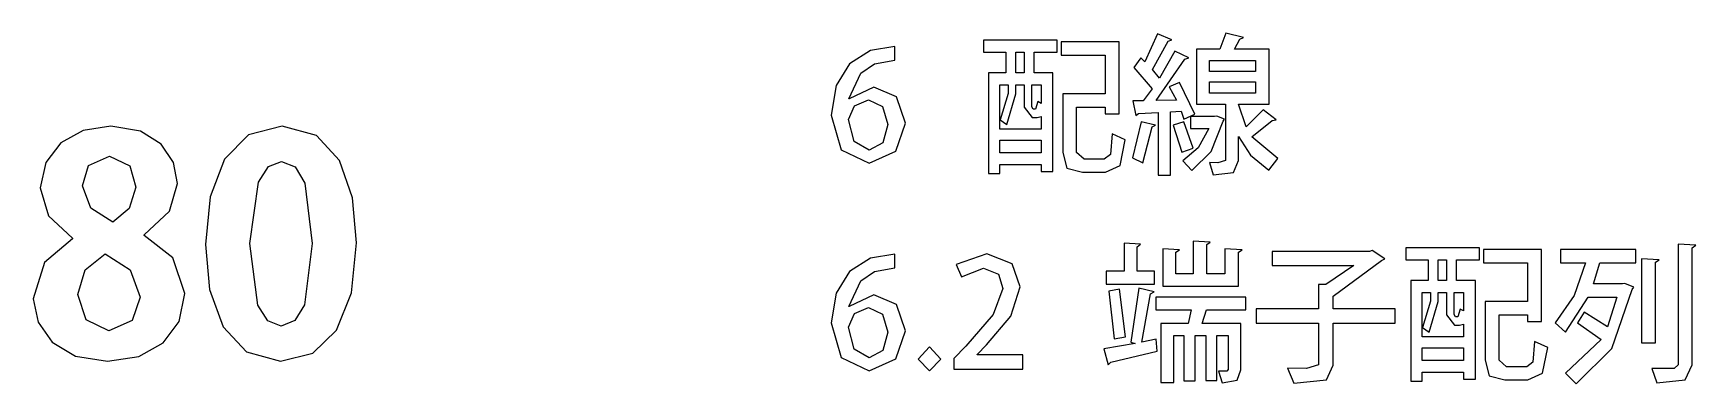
# Model space of a CAD drawing. Extents: x 11 to 192, y 10 to 277.
# Drawn here: x 10.68 to 41.74, y 9.73 to 16.27 of the extents above; entities that cross this region are included whole.
import ezdxf

# ---------------------------------------------------------------- set-up
doc = ezdxf.new("R2010")
doc.units = 0

msp = doc.modelspace()

# ---------------------------------------------------------------- linework, layer by layer
at = {"layer": '1'}
for p, q in [((31.68284, 16.256928), (31.447196, 15.73603)), ((31.955691, 16.145307), (31.68284, 16.256928)), ((32.960279, 16.265196), (32.848658, 15.971675)), ((33.291007, 16.186648), (32.960279, 16.265196)), ((33.220727, 16.153575), (33.291007, 16.186648)), ((26.321939, 15.943253), (25.927132, 15.694689)), ((26.778758, 16.021284), (26.321939, 15.943253)), ((26.778758, 15.764969), (26.778758, 16.021284)), ((29.810091, 16.137039), (28.433433, 16.137039)), ((28.433433, 16.137039), (28.433433, 15.913797)), ((28.433433, 15.913797), (28.850978, 15.913797)), ((28.850978, 15.913797), (28.850978, 15.525191)), ((29.037013, 15.525191), (29.037013, 15.913797)), ((29.037013, 15.913797), (29.194109, 15.913797)), ((29.194109, 15.913797), (29.194109, 15.525191)), ((29.380144, 15.525191), (29.380144, 15.913797)), ((29.380144, 15.913797), (29.810091, 15.913797)), ((29.810091, 15.913797), (29.810091, 16.137039)), ((30.96764, 16.1081), (29.884504, 16.1081)), ((29.884504, 16.1081), (29.884504, 15.860054)), ((29.884504, 15.860054), (30.707191, 15.860054)), ((30.707191, 15.860054), (30.707191, 15.136585)), ((30.96764, 14.764516), (30.96764, 16.1081)), ((31.59189, 15.587203), (31.885411, 16.120502)), ((32.009435, 15.930333), (31.720047, 15.430106)), ((31.885411, 16.120502), (31.955691, 16.145307)), ((32.269883, 15.810444), (32.009435, 15.930333)), ((32.848658, 15.971675), (32.414577, 15.971675)), ((32.414577, 15.971675), (32.414577, 14.942282)), ((33.121509, 15.971675), (33.220727, 16.153575)), ((33.770564, 15.971675), (33.121509, 15.971675)), ((33.770564, 14.942282), (33.770564, 15.971675)), ((25.927132, 15.694689), (25.681669, 15.289547)), ((26.139005, 15.519507), (26.397257, 15.695529)), ((26.397257, 15.695529), (26.778758, 15.764969)), ((31.372782, 15.80631), (31.240491, 15.628544)), ((31.240491, 15.628544), (31.583622, 15.227536)), ((31.447196, 15.73603), (31.372782, 15.80631)), ((31.720047, 15.430106), (31.59189, 15.587203)), ((31.66217, 15.012562), (32.195469, 15.781506)), ((32.195469, 15.781506), (32.269883, 15.810444)), ((32.658489, 15.55413), (32.658489, 15.760835)), ((32.658489, 15.760835), (33.518383, 15.760835)), ((33.518383, 15.55413), (32.658489, 15.55413)), ((33.518383, 15.760835), (33.518383, 15.55413)), ((25.681669, 15.289547), (25.588135, 14.735577)), ((25.91473, 15.041501), (26.139005, 15.519507)), ((26.381884, 15.260608), (25.922998, 15.041501)), ((26.806146, 15.080258), (26.381884, 15.260608)), ((28.850978, 15.525191), (28.524384, 15.525191)), ((28.524384, 15.525191), (28.524384, 13.648307)), ((28.739357, 14.479262), (28.739357, 15.301949)), ((28.739357, 15.301949), (28.892319, 15.301949)), ((28.892319, 15.301949), (28.892319, 15.144853)), ((29.194109, 15.525191), (29.037013, 15.525191)), ((29.037013, 15.136585), (29.037013, 15.301949)), ((29.037013, 15.301949), (29.194109, 15.301949)), ((29.194109, 15.301949), (29.194109, 14.888539)), ((29.338804, 14.892673), (29.338804, 15.301949)), ((29.338804, 15.301949), (29.508302, 15.301949)), ((29.731542, 15.525191), (29.380144, 15.525191)), ((29.508302, 15.301949), (29.508302, 14.958819)), ((29.731542, 13.685514), (29.731542, 15.525191)), ((31.583622, 15.227536), (31.418257, 15.008428)), ((32.096251, 15.347425), (31.901948, 15.264742)), ((31.901948, 15.264742), (32.038373, 15.016696)), ((32.385638, 14.756248), (32.096251, 15.347425)), ((32.658489, 15.148988), (32.658489, 15.359827)), ((32.658489, 15.359827), (33.518383, 15.359827)), ((33.518383, 15.359827), (33.518383, 15.148988)), ((25.910596, 14.657029), (26.025317, 14.91231)), ((25.922998, 15.041501), (25.91473, 15.041501)), ((26.025317, 14.91231), (26.282665, 15.024964)), ((26.282665, 15.024964), (26.548281, 14.899391)), ((26.973061, 14.586749), (26.806146, 15.080258)), ((28.892319, 15.144853), (28.743491, 14.652895)), ((28.867514, 14.566079), (29.037013, 15.136585)), ((29.450424, 14.991891), (29.404949, 14.847198)), ((29.508302, 14.958819), (29.450424, 14.991891)), ((30.707191, 15.136585), (29.913443, 15.136585)), ((29.913443, 15.136585), (29.913443, 14.041047)), ((31.418257, 15.008428), (31.223955, 15.004294)), ((31.223955, 15.004294), (31.277698, 14.731443)), ((32.038373, 15.016696), (31.66217, 15.012562)), ((32.414577, 14.942282), (32.956145, 14.942282)), ((33.518383, 15.148988), (32.658489, 15.148988)), ((32.956145, 14.942282), (32.956145, 13.892219)), ((33.340617, 14.520603), (33.200057, 14.942282)), ((33.200057, 14.942282), (33.770564, 14.942282)), ((25.588135, 14.735577), (25.776237, 14.092207)), ((26.014982, 14.247753), (25.910596, 14.657029)), ((26.548281, 14.899391), (26.646466, 14.566079)), ((28.743491, 14.652895), (28.867514, 14.566079)), ((29.194109, 14.888539), (29.342937, 14.694236)), ((29.363607, 14.847198), (29.338804, 14.892673)), ((29.342937, 14.694236), (29.433887, 14.694236)), ((29.404949, 14.847198), (29.363607, 14.847198)), ((29.433887, 14.694236), (29.508301, 14.710772)), ((29.508301, 14.710772), (29.508301, 14.479262)), ((30.173892, 14.884405), (30.707191, 14.884405)), ((30.173892, 14.041047), (30.173892, 14.884405)), ((30.707191, 14.884405), (30.707191, 14.764516)), ((30.707191, 14.764516), (30.96764, 14.764516)), ((31.376917, 14.615688), (31.215687, 13.941829)), ((31.277698, 14.731443), (31.327307, 14.76865)), ((31.327307, 14.76865), (31.695243, 14.785186)), ((31.645634, 14.553676), (31.376917, 14.615688)), ((31.695243, 14.785186), (31.695243, 13.619368)), ((31.930887, 14.801723), (32.12519, 14.814125)), ((31.930887, 13.619368), (31.930887, 14.801723)), ((32.178933, 14.615688), (31.980496, 14.553676)), ((32.12519, 14.814125), (32.178933, 14.661163)), ((32.178933, 14.661163), (32.385638, 14.756248)), ((32.352565, 14.119595), (32.178933, 14.615688)), ((32.74944, 14.714906), (32.298822, 14.714906)), ((32.298822, 14.714906), (32.298822, 14.487531)), ((32.690529, 14.060167), (32.914804, 14.62809)), ((32.794914, 14.719041), (32.74944, 14.714906)), ((32.939608, 14.661163), (32.794914, 14.719041)), ((32.914804, 14.62809), (32.939608, 14.661163)), ((33.658943, 14.83893), (33.340617, 14.520603)), ((33.448103, 14.334569), (33.828441, 14.636358)), ((33.902855, 14.652895), (33.658943, 14.83893)), ((33.828441, 14.636358), (33.902855, 14.652895)), ((11.610917, 14.452674), (11.19208, 14.220906)), ((12.127421, 14.534065), (11.610917, 14.452674)), ((12.677645, 14.442339), (12.127421, 14.534065)), ((13.065863, 14.200236), (12.677645, 14.442339)), ((14.698448, 14.37109), (14.250285, 13.915499)), ((15.327219, 14.534065), (14.698448, 14.37109)), ((15.966326, 14.360561), (15.327219, 14.534065)), ((16.396919, 13.890178), (15.966326, 14.360561)), ((26.646466, 14.566079), (26.553449, 14.222431)), ((26.794261, 14.067402), (26.973061, 14.586749)), ((29.508301, 14.479262), (28.739357, 14.479262)), ((30.839483, 14.388312), (30.803826, 14.00384)), ((31.083395, 14.280825), (30.839483, 14.388312)), ((31.409989, 13.850878), (31.587756, 14.520603)), ((31.587756, 14.520603), (31.645634, 14.553676)), ((31.980496, 14.553676), (32.141726, 14.045181)), ((32.298822, 14.487531), (32.646087, 14.487531)), ((32.646087, 14.487531), (32.447133, 14.127347)), ((33.200057, 13.892219), (33.200057, 14.342837)), ((33.200057, 14.342837), (33.425883, 13.989888)), ((33.931794, 13.929426), (33.448103, 14.334569)), ((11.19208, 14.220906), (10.911219, 13.857363)), ((13.295952, 13.857363), (13.065863, 14.200236)), ((25.776237, 14.092207), (26.299201, 13.84261)), ((26.299201, 14.086522), (26.014982, 14.247753)), ((26.553449, 14.222431), (26.299201, 14.086522)), ((26.299201, 14.086522), (26.299201, 14.086522)), ((26.299201, 13.84261), (26.794261, 14.067402)), ((28.739357, 14.272557), (29.508301, 14.272557)), ((28.739357, 14.032779), (28.739357, 14.272557)), ((29.508301, 14.032779), (28.739357, 14.032779)), ((29.508301, 14.272557), (29.508301, 14.032779)), ((29.913443, 14.041047), (29.991991, 13.747009)), ((30.314451, 13.917024), (30.173892, 14.041047)), ((30.803826, 14.00384), (30.690655, 13.917024)), ((30.985727, 13.798685), (31.083395, 14.280825)), ((32.141726, 14.045181), (32.352565, 14.119595)), ((32.447133, 14.127347), (32.158263, 13.888085)), ((32.323627, 13.706185), (32.690529, 14.060167)), ((33.425883, 13.989888), (33.766429, 13.714453)), ((10.911219, 13.857363), (10.808642, 13.380649)), ((11.594122, 13.417856), (11.709877, 13.799227)), ((11.709877, 13.799227), (12.098483, 13.97596)), ((12.098483, 13.97596), (12.479854, 13.793026)), ((12.098483, 13.97596), (12.098483, 13.97596)), ((12.479854, 13.793026), (12.594575, 13.393051)), ((13.371787, 13.463331), (13.295952, 13.857363)), ((14.250285, 13.915499), (13.981955, 13.217287)), ((14.884354, 13.489686), (15.070711, 13.779526)), ((15.070711, 13.779526), (15.314817, 13.876742)), ((15.314817, 13.876742), (15.57139, 13.772549)), ((15.57139, 13.772549), (15.748899, 13.471083)), ((16.639927, 13.198103), (16.396919, 13.890178)), ((28.739357, 13.648307), (28.739357, 13.817806)), ((28.739357, 13.817806), (29.508301, 13.817806)), ((29.508301, 13.817806), (29.508301, 13.685514)), ((29.508301, 13.685514), (29.731542, 13.685514)), ((29.991991, 13.747009), (30.281379, 13.673112)), ((30.281379, 13.673112), (30.711325, 13.673112)), ((30.690655, 13.917024), (30.314451, 13.917024)), ((30.711325, 13.673112), (30.985727, 13.798685)), ((31.215687, 13.941829), (31.409989, 13.850878)), ((32.158263, 13.888085), (32.323627, 13.706185)), ((32.811451, 13.850878), (32.654355, 13.855012)), ((32.654355, 13.855012), (32.724635, 13.623503)), ((32.724635, 13.623503), (33.108073, 13.669495)), ((32.956145, 13.892219), (32.811451, 13.850878)), ((33.108073, 13.669495), (33.200057, 13.892219)), ((33.766429, 13.714453), (33.931794, 13.929426)), ((10.808642, 13.380649), (10.963154, 12.860785)), ((11.753285, 13.004962), (11.594122, 13.417856)), ((12.594575, 13.393051), (12.465901, 12.995661)), ((13.222443, 12.945534), (13.371787, 13.463331)), ((14.72364, 12.342989), (14.884354, 13.489686)), ((15.748899, 13.471083), (15.885324, 12.342989)), ((28.524384, 13.648307), (28.739357, 13.648307)), ((31.695243, 13.619368), (31.930887, 13.619368)), ((13.981955, 13.217287), (13.892685, 12.326452)), ((16.716279, 12.359525), (16.639927, 13.198103)), ((10.963154, 12.860785), (11.412221, 12.446341)), ((12.160494, 12.743997), (11.753285, 13.004962)), ((12.465901, 12.995661), (12.160494, 12.743997)), ((12.747537, 12.508353), (13.222443, 12.945534)), ((11.412221, 12.429805), (10.884606, 11.987972)), ((11.412221, 12.446341), (11.412221, 12.429805)), ((12.747537, 12.495951), (12.747537, 12.508353)), ((13.284454, 12.079439), (12.747537, 12.495951)), ((11.644248, 11.85258), (12.019935, 12.148686)), ((12.019935, 12.148686), (12.486055, 11.855681)), ((13.892685, 12.326452), (13.972783, 11.485485)), ((14.875569, 11.195774), (14.72364, 12.342989)), ((15.885324, 12.342989), (15.742181, 11.200425)), ((16.620871, 11.420954), (16.716279, 12.359525)), ((26.778758, 12.147627), (26.321939, 12.069596)), ((26.778758, 11.891312), (26.778758, 12.147627)), ((28.493378, 12.151761), (27.922871, 11.953324)), ((28.971901, 11.963142), (28.493378, 12.151761)), ((31.365548, 12.329528), (31.063758, 12.350198)), ((31.063758, 12.350198), (31.063758, 11.829301)), ((31.303536, 12.284052), (31.365548, 12.329528)), ((31.303536, 11.829301), (31.303536, 12.284052)), ((32.09315, 12.226175), (31.783092, 12.242711)), ((31.783092, 12.242711), (31.783092, 11.548182)), ((32.027004, 12.1807), (32.09315, 12.226175)), ((32.027004, 11.775558), (32.027004, 12.1807)), ((32.671925, 12.366735), (32.349465, 12.387405)), ((32.349465, 12.387405), (32.349465, 11.775558)), ((32.605779, 12.325393), (32.671925, 12.366735)), ((32.605779, 11.775557), (32.605779, 12.325393)), ((32.944776, 12.242711), (32.944776, 11.775557)), ((33.267236, 12.226175), (32.944776, 12.242711)), ((33.20109, 12.1807), (33.267236, 12.226175)), ((33.20109, 11.548182), (33.20109, 12.1807)), ((35.646414, 12.197236), (33.827408, 12.197236)), ((33.827408, 12.197236), (33.827408, 11.936788)), ((35.696023, 12.213773), (35.646414, 12.197236)), ((35.935801, 12.060811), (35.696023, 12.213773)), ((37.703131, 12.263382), (36.326474, 12.263382)), ((36.326474, 12.263382), (36.326474, 12.04014)), ((37.703131, 12.04014), (37.703131, 12.263382)), ((38.860681, 12.234443), (37.777545, 12.234443)), ((37.777545, 12.234443), (37.777545, 11.986397)), ((38.860681, 10.890859), (38.860681, 12.234443)), ((40.622843, 12.230309), (39.213113, 12.230309)), ((39.213113, 12.230309), (39.213113, 11.982263)), ((40.622843, 11.982263), (40.622843, 12.230309)), ((41.743186, 12.312991), (41.412457, 12.329528)), ((41.412457, 12.329528), (41.412457, 10.080574)), ((41.67704, 12.263382), (41.743186, 12.312991)), ((41.67704, 10.080574), (41.67704, 12.263382)), ((10.884606, 11.987972), (10.67635, 11.313596)), ((11.507306, 11.392144), (11.644248, 11.85258)), ((12.486055, 11.855681), (12.673123, 11.342535)), ((13.508213, 11.408681), (13.284454, 12.079439)), ((25.927132, 11.821033), (25.681669, 11.41589)), ((26.321939, 12.069596), (25.927132, 11.821033)), ((26.139005, 11.64585), (26.397257, 11.821872)), ((26.397257, 11.821872), (26.778758, 11.891312)), ((27.922871, 11.953324), (28.02209, 11.721814)), ((28.02209, 11.721814), (28.431366, 11.887178)), ((28.431366, 11.887178), (28.712486, 11.770907)), ((29.121762, 11.535779), (28.971901, 11.963142)), ((31.063758, 11.829301), (30.724761, 11.829301)), ((30.724761, 11.829301), (30.724761, 11.585389)), ((31.625996, 11.829301), (31.303536, 11.829301)), ((31.625996, 11.585389), (31.625996, 11.829301)), ((33.827408, 11.936788), (35.352893, 11.936788)), ((35.352893, 11.936788), (34.827861, 11.57712)), ((34.968421, 11.362147), (35.869655, 12.027738)), ((35.869655, 12.027738), (35.935801, 12.060811)), ((36.326474, 12.04014), (36.744019, 12.04014)), ((36.744019, 12.04014), (36.744019, 11.651534)), ((36.930054, 11.651534), (36.930054, 12.04014)), ((36.930054, 12.04014), (37.08715, 12.04014)), ((37.08715, 12.04014), (37.08715, 11.651534)), ((37.273184, 11.651534), (37.273184, 12.04014)), ((37.273184, 12.04014), (37.703131, 12.04014)), ((37.777545, 11.986397), (38.600232, 11.986397)), ((38.600232, 11.986397), (38.600232, 11.262928)), ((39.213113, 11.982263), (39.680267, 11.982263)), ((39.680267, 11.982263), (39.470461, 11.377133)), ((39.833229, 11.589523), (39.953118, 11.982263)), ((39.953118, 11.982263), (40.622843, 11.982263)), ((40.73033, 12.060811), (40.73033, 10.493985)), ((41.061059, 12.04014), (40.73033, 12.060811)), ((40.990779, 11.994665), (41.061059, 12.04014)), ((40.990779, 10.493985), (40.990779, 11.994665)), ((25.91473, 11.167844), (26.139005, 11.64585)), ((28.795168, 11.502706), (28.615334, 11.02005)), ((28.712486, 11.770907), (28.795168, 11.502706)), ((28.943479, 10.98801), (29.121762, 11.535779)), ((30.724761, 11.585389), (31.625996, 11.585389)), ((31.336609, 11.510975), (31.183647, 10.506387)), ((31.621864, 11.444829), (31.336609, 11.510975)), ((31.783092, 11.548182), (33.20109, 11.548182)), ((32.349465, 11.775558), (32.027004, 11.775558)), ((32.944776, 11.775557), (32.605779, 11.775557)), ((34.827861, 11.57712), (34.691436, 11.581255)), ((34.691436, 11.581255), (34.691436, 11.126503)), ((36.744019, 11.651534), (36.417425, 11.651534)), ((36.417425, 11.651534), (36.417425, 9.77465)), ((37.08715, 11.651534), (36.930054, 11.651534)), ((37.624583, 11.651534), (37.273184, 11.651534)), ((37.624583, 9.811858), (37.624583, 11.651534)), ((40.374797, 11.589523), (39.833229, 11.589523)), ((40.420272, 11.597791), (40.374797, 11.589523)), ((40.585636, 11.527511), (40.420272, 11.597791)), ((40.552563, 11.48617), (40.585636, 11.527511)), ((10.67635, 11.313596), (10.766073, 10.875058)), ((11.662335, 10.92034), (11.507306, 11.392144)), ((12.673123, 11.342535), (12.522745, 10.904837)), ((13.401372, 10.890755), (13.508213, 11.408681)), ((13.972783, 11.485485), (14.223413, 10.792182)), ((15.058503, 10.903545), (14.875569, 11.195774)), ((15.742181, 11.200425), (15.56267, 10.905289)), ((16.343692, 10.726553), (16.620871, 11.420954)), ((25.681669, 11.41589), (25.588135, 10.86192)), ((26.381884, 11.386952), (25.922998, 11.167844)), ((26.806146, 11.206601), (26.381884, 11.386952)), ((26.973061, 10.713092), (26.806146, 11.206601)), ((30.976942, 11.490304), (30.774371, 11.453097)), ((30.774371, 11.453097), (30.873589, 10.568399)), ((31.088563, 10.601471), (30.976942, 11.490304)), ((31.390354, 10.506387), (31.555718, 11.403488)), ((31.555718, 11.403488), (31.621864, 11.444829)), ((33.333382, 11.34561), (31.654935, 11.34561)), ((31.654935, 11.34561), (31.654935, 11.105832)), ((33.333382, 11.105832), (33.333382, 11.34561)), ((34.968421, 11.126503), (34.968421, 11.362147)), ((36.632398, 10.605606), (36.632398, 11.428293)), ((36.632398, 11.428293), (36.78536, 11.428293)), ((36.78536, 11.271197), (36.636532, 10.779238)), ((36.760555, 10.692422), (36.930054, 11.262928)), ((36.78536, 11.428293), (36.78536, 11.271197)), ((36.930054, 11.262928), (36.930054, 11.428293)), ((36.930054, 11.428293), (37.08715, 11.428293)), ((37.08715, 11.428293), (37.08715, 11.014882)), ((37.231844, 11.019016), (37.231844, 11.428293)), ((37.231844, 11.428293), (37.401343, 11.428293)), ((37.401343, 11.428293), (37.401343, 11.085162)), ((38.600232, 11.262928), (37.806484, 11.262928)), ((37.806484, 11.262928), (37.806484, 10.16739)), ((39.470461, 11.377133), (39.118029, 10.86192)), ((39.308198, 10.692422), (39.734011, 11.34561)), ((39.734011, 11.34561), (40.26731, 11.34561)), ((40.26731, 11.34561), (40.093678, 10.787506)), ((40.172743, 10.385981), (40.552563, 11.48617)), ((10.766073, 10.875058), (11.031367, 10.502795)), ((12.090215, 10.718285), (11.662335, 10.92034)), ((12.522745, 10.904837), (12.090215, 10.718285)), ((13.10307, 10.492976), (13.401372, 10.890755)), ((15.306549, 10.805101), (15.058503, 10.903545)), ((15.56267, 10.905289), (15.310684, 10.805101)), ((25.910596, 10.783372), (26.025317, 11.038653)), ((25.922998, 11.167844), (25.91473, 11.167844)), ((26.025317, 11.038653), (26.282665, 11.151308)), ((26.282665, 11.151308), (26.548281, 11.025734)), ((26.548281, 11.025734), (26.646466, 10.692422)), ((28.615334, 11.02005), (28.100638, 10.431973)), ((28.489244, 10.452644), (28.943479, 10.98801)), ((31.654935, 11.105832), (32.316392, 11.105832)), ((32.316392, 11.105832), (32.258514, 10.849518)), ((32.518963, 10.849518), (32.601645, 11.105832)), ((32.601645, 11.105832), (33.333382, 11.105832)), ((34.691436, 11.126503), (33.529752, 11.126503)), ((33.529752, 11.126503), (33.529752, 10.857786)), ((36.12597, 11.126503), (34.968421, 11.126503)), ((36.12597, 10.857786), (36.12597, 11.126503)), ((37.08715, 11.014882), (37.235977, 10.820579)), ((37.256648, 10.973541), (37.231844, 11.019016)), ((37.29799, 10.973541), (37.256648, 10.973541)), ((37.343465, 11.118235), (37.29799, 10.973541)), ((37.401343, 11.085162), (37.343465, 11.118235)), ((38.066933, 11.010748), (38.600232, 11.010748)), ((38.066933, 10.16739), (38.066933, 11.010748)), ((38.600232, 11.010748), (38.600232, 10.890859)), ((38.600232, 10.890859), (38.860681, 10.890859)), ((39.659597, 11.060357), (39.535574, 10.86192)), ((40.093678, 10.787506), (39.659597, 11.060357)), ((12.090215, 10.718285), (12.090215, 10.718285)), ((14.223413, 10.792182), (14.660078, 10.321347)), ((15.310684, 10.805101), (15.306549, 10.805101)), ((15.898307, 10.295702), (16.343692, 10.726553)), ((25.588135, 10.86192), (25.776237, 10.21855)), ((26.014982, 10.374096), (25.910596, 10.783372)), ((26.646466, 10.692422), (26.553449, 10.348774)), ((26.794261, 10.193745), (26.973061, 10.713092)), ((30.873589, 10.568399), (31.088563, 10.601471)), ((32.258514, 10.849518), (31.75002, 10.849518)), ((31.75002, 10.849518), (31.75002, 9.749846)), ((31.989797, 9.749846), (31.989797, 10.626276)), ((31.989797, 10.626276), (32.179966, 10.626276)), ((32.179966, 10.626276), (32.179966, 9.782918)), ((32.386672, 9.782918), (32.386672, 10.626276)), ((32.386672, 10.626276), (32.589243, 10.626276)), ((33.242432, 10.849518), (32.518963, 10.849518)), ((32.589243, 10.626276), (32.589243, 9.787053)), ((32.795948, 9.787053), (32.795948, 10.626276)), ((32.795948, 10.626276), (33.006788, 10.626276)), ((33.006788, 10.626276), (33.006788, 9.993758)), ((33.242432, 9.989625), (33.242432, 10.849518)), ((33.529752, 10.857786), (34.691436, 10.857786)), ((34.691436, 10.857786), (34.691436, 10.080574)), ((34.968421, 10.076441), (34.968421, 10.857786)), ((34.968421, 10.857786), (36.12597, 10.857786)), ((37.401342, 10.605606), (36.632398, 10.605606)), ((36.636532, 10.779238), (36.760555, 10.692422)), ((37.235977, 10.820579), (37.326928, 10.820579)), ((37.326928, 10.820579), (37.401342, 10.837116)), ((37.401342, 10.837116), (37.401342, 10.605606)), ((39.118029, 10.86192), (39.308198, 10.692422)), ((39.535574, 10.86192), (39.973789, 10.555996)), ((11.031367, 10.502795), (11.466417, 10.244478)), ((12.646639, 10.237825), (13.10307, 10.492976)), ((14.660078, 10.321347), (15.29828, 10.147779)), ((15.29828, 10.147779), (15.898307, 10.295702)), ((26.299201, 10.212865), (26.014982, 10.374096)), ((26.553449, 10.348774), (26.299201, 10.212865)), ((27.426779, 10.415437), (27.211805, 10.188061)), ((27.633484, 10.188061), (27.426779, 10.415437)), ((28.100638, 10.431973), (27.877396, 10.196329)), ((28.315611, 10.274878), (28.489244, 10.452644)), ((28.315611, 10.266609), (28.315611, 10.274878)), ((29.167237, 10.266609), (28.315611, 10.266609)), ((29.167237, 9.997892), (29.167237, 10.266609)), ((31.266329, 10.481583), (30.68342, 10.37823)), ((30.68342, 10.37823), (30.766102, 10.080574)), ((30.811578, 10.130183), (31.67974, 10.336889)), ((31.183647, 10.506387), (31.266329, 10.481583)), ((31.65907, 10.560131), (31.390354, 10.506387)), ((31.67974, 10.336889), (31.65907, 10.560131)), ((36.632398, 10.3989), (37.401342, 10.3989)), ((36.632398, 10.159122), (36.632398, 10.3989)), ((37.401342, 10.3989), (37.401342, 10.159122)), ((38.732524, 10.514655), (38.696867, 10.130184)), ((38.976436, 10.407169), (38.732524, 10.514655)), ((38.878768, 9.925028), (38.976436, 10.407169)), ((39.973789, 10.555996), (39.308198, 9.927612)), ((39.510769, 9.729175), (40.172743, 10.385981)), ((40.73033, 10.493985), (40.990779, 10.493985)), ((11.466417, 10.244478), (12.06541, 10.147779)), ((12.06541, 10.147779), (12.646639, 10.237825)), ((15.29828, 10.147779), (15.29828, 10.147779)), ((25.776237, 10.21855), (26.299201, 9.968953)), ((26.299201, 10.212865), (26.299201, 10.212865)), ((26.299201, 9.968953), (26.794261, 10.193745)), ((27.211805, 10.188061), (27.422645, 9.968953)), ((27.422645, 9.968953), (27.633484, 10.188061)), ((27.422645, 9.968953), (27.422645, 9.968953)), ((27.877396, 10.196329), (27.877396, 9.997892)), ((27.877396, 9.997892), (29.167237, 9.997892)), ((30.766102, 10.080574), (30.811578, 10.130183)), ((32.977849, 9.960685), (32.824887, 9.96482)), ((32.824887, 9.96482), (32.891033, 9.745713)), ((33.006788, 9.993758), (32.977849, 9.960685)), ((33.173703, 9.793255), (33.242432, 9.989625)), ((34.472328, 10.010295), (34.116795, 10.018564)), ((34.116795, 10.018564), (34.23255, 9.741579)), ((34.691436, 10.080574), (34.472328, 10.010295)), ((34.84233, 9.80359), (34.968421, 10.076441)), ((37.401342, 10.159122), (36.632398, 10.159122)), ((36.632398, 9.77465), (36.632398, 9.944149)), ((36.632398, 9.944149), (37.401342, 9.944149)), ((37.401342, 9.944149), (37.401342, 9.811858)), ((37.806484, 10.16739), (37.885032, 9.873352)), ((38.207492, 10.043367), (38.066933, 10.16739)), ((38.583696, 10.043367), (38.207492, 10.043367)), ((38.696867, 10.130184), (38.583696, 10.043367)), ((41.180947, 10.010295), (40.920499, 10.010295)), ((40.920499, 10.010295), (41.015583, 9.745712)), ((41.338044, 10.010295), (41.180947, 10.010295)), ((41.412457, 10.080574), (41.338044, 10.010295)), ((41.546299, 9.799972), (41.67704, 10.080574)), ((31.75002, 9.749846), (31.989797, 9.749846)), ((32.179966, 9.782918), (32.386672, 9.782918)), ((32.589243, 9.787053), (32.795948, 9.787053)), ((32.891033, 9.745713), (33.173703, 9.793255)), ((34.23255, 9.741579), (34.84233, 9.80359)), ((36.417425, 9.77465), (36.632398, 9.77465)), ((37.401342, 9.811858), (37.624583, 9.811858)), ((37.885032, 9.873352), (38.174419, 9.799455)), ((38.174419, 9.799455), (38.604366, 9.799455)), ((38.604366, 9.799455), (38.878768, 9.925028)), ((39.308198, 9.927612), (39.510769, 9.729175)), ((41.015583, 9.745712), (41.546299, 9.799972))]:
    msp.add_line(p, q, dxfattribs=at)

doc.saveas('drawing.dxf')
